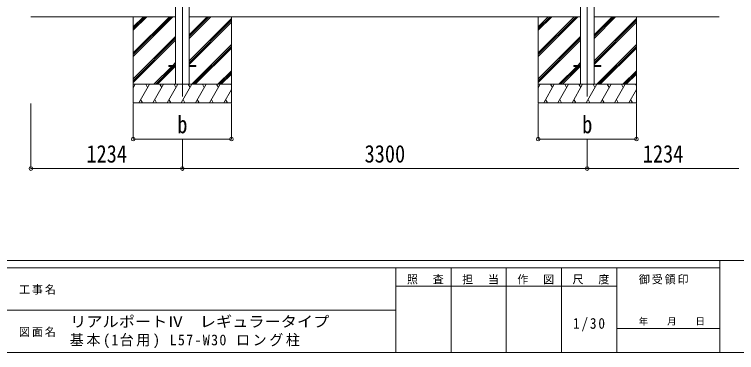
# Model space of a CAD drawing. Units: millimetres at full size, sheet at 1:30. Extents: x -8385 to 8479, y -5853 to 5787.
# Drawn here: x -360 to 5525, y -5853 to -3098 of the extents above; entities that cross this region are included whole.
import ezdxf
from ezdxf.enums import TextEntityAlignment as Align

# ---------------------------------------------------------------- set-up
doc = ezdxf.new("R2010")
doc.units = ezdxf.units.MM
doc.header["$LTSCALE"] = 30
doc.header["$PDMODE"] = 32
doc.header["$PDSIZE"] = 30
for name, color, linetype, lineweight in [('0-0_0', 7, 'Continuous', 9), ('0-1_本体', 4, 'Continuous', 9), ('0-2_部品', 7, 'Continuous', 9), ('0-8_PARTS2', 2, 'Continuous', 9), ('0-A_寸法', 6, 'Continuous', 9), ('F-0_240', 7, 'Continuous', 9)]:
    doc.layers.add(name, color=color, linetype=linetype, lineweight=lineweight)
doc.styles.add('ＭＳ ゴシック', font='')
doc.styles.get('ＭＳ ゴシック').set_extended_font_data('MS Gothic')

msp = doc.modelspace()

# ---------------------------------------------------------------- linework, layer by layer
at = {"layer": '0-0_0'}
for p, q in [((-225.87, -3117.39), (953.13, -3117.39)), ((608.13, -3117.39), (608.13, -3817.39)), ((608.13, -3411.56), (902.31, -3117.39)), ((608.13, -3425.71), (916.45, -3117.39)), ((608.13, -3439.85), (930.6, -3117.39)), ((608.13, -3227.72), (718.46, -3117.39)), ((608.13, -3213.58), (704.32, -3117.39)), ((608.13, -3199.43), (690.18, -3117.39)), ((1063.13, -3264.93), (1210.68, -3117.39)), ((1063.13, -3293.22), (1238.96, -3117.39)), ((1063.13, -3279.08), (1224.82, -3117.39)), ((1063.13, -3117.39), (4253.13, -3117.39)), ((1408.13, -3117.39), (1408.13, -3817.39)), ((3908.13, -3117.39), (3908.13, -3817.39)), ((3908.13, -3411.56), (4202.31, -3117.39)), ((3908.13, -3425.71), (4216.45, -3117.39)), ((3908.13, -3439.85), (4230.6, -3117.39)), ((3908.13, -3227.72), (4018.46, -3117.39)), ((3908.13, -3213.58), (4004.32, -3117.39)), ((3908.13, -3199.43), (3990.18, -3117.39)), ((4363.13, -3117.39), (5384.13, -3117.39)), ((4363.13, -3293.22), (4538.96, -3117.39)), ((4363.13, -3279.08), (4524.82, -3117.39)), ((4363.13, -3264.93), (4510.68, -3117.39)), ((4708.13, -3117.39), (4708.13, -3817.39)), ((1063.13, -3477.06), (1408.13, -3132.07)), ((1063.13, -3491.21), (1408.13, -3146.21)), ((1063.13, -3505.35), (1408.13, -3160.35)), ((4363.13, -3477.06), (4708.13, -3132.07)), ((4363.13, -3491.21), (4708.13, -3146.21)), ((4363.13, -3505.35), (4708.13, -3160.35)), ((608.13, -3623.7), (953.13, -3278.7)), ((608.13, -3637.84), (953.13, -3292.84)), ((3908.13, -3623.7), (4253.13, -3278.7)), ((3908.13, -3637.84), (4253.13, -3292.84)), ((608.13, -3651.98), (953.13, -3306.98)), ((1084.94, -3667.39), (1408.13, -3344.2)), ((3908.13, -3651.98), (4253.13, -3306.98)), ((4384.94, -3667.39), (4708.13, -3344.2)), ((1099.08, -3667.39), (1408.13, -3358.34)), ((1113.23, -3667.39), (1408.13, -3372.48)), ((4399.08, -3667.39), (4708.13, -3358.34)), ((4413.23, -3667.39), (4708.13, -3372.48)), ((776.57, -3667.39), (922.07, -3521.89)), ((790.72, -3667.39), (936.22, -3521.89)), ((804.86, -3667.39), (950.36, -3521.89)), ((931.07, -3512.89), (953.13, -3490.83)), ((945.22, -3512.89), (953.13, -3504.97)), ((4076.57, -3667.39), (4222.07, -3521.89)), ((4090.72, -3667.39), (4236.22, -3521.89)), ((4104.86, -3667.39), (4250.36, -3521.89)), ((4231.07, -3512.89), (4253.13, -3490.83)), ((4245.22, -3512.89), (4253.13, -3504.97)), ((1297.07, -3667.39), (1408.13, -3556.33)), ((1311.22, -3667.39), (1408.13, -3570.47)), ((1325.36, -3667.39), (1408.13, -3584.61)), ((4597.07, -3667.39), (4708.13, -3556.33)), ((4611.22, -3667.39), (4708.13, -3570.47)), ((4625.36, -3667.39), (4708.13, -3584.61)), ((1408.13, -3667.39), (608.13, -3667.39)), ((608.13, -3694.89), (624.01, -3667.39)), ((652.88, -3817.39), (739.48, -3667.39)), ((724.48, -3693.37), (709.48, -3667.39)), ((768.35, -3817.39), (854.95, -3667.39)), ((839.95, -3693.37), (824.95, -3667.39)), ((883.82, -3817.39), (970.42, -3667.39)), ((955.42, -3693.37), (940.42, -3667.39)), ((999.29, -3817.39), (1085.89, -3667.39)), ((1070.89, -3693.37), (1055.89, -3667.39)), ((1114.76, -3817.39), (1201.36, -3667.39)), ((1186.36, -3693.37), (1171.36, -3667.39)), ((1230.23, -3817.39), (1316.83, -3667.39)), ((1286.83, -3667.39), (1301.83, -3693.37)), ((1402.3, -3667.39), (1408.13, -3677.49)), ((4708.13, -3667.39), (3908.13, -3667.39)), ((3908.13, -3694.89), (3924.01, -3667.39)), ((3952.88, -3817.39), (4039.48, -3667.39)), ((4024.48, -3693.37), (4009.48, -3667.39)), ((4068.35, -3817.39), (4154.95, -3667.39)), ((4139.95, -3693.37), (4124.95, -3667.39)), ((4183.82, -3817.39), (4270.42, -3667.39)), ((4255.42, -3693.37), (4240.42, -3667.39)), ((4299.29, -3817.39), (4385.89, -3667.39)), ((4370.89, -3693.37), (4355.89, -3667.39)), ((4414.76, -3817.39), (4501.36, -3667.39)), ((4486.36, -3693.37), (4471.36, -3667.39)), ((4530.23, -3817.39), (4616.83, -3667.39)), ((4586.83, -3667.39), (4601.83, -3693.37)), ((4702.3, -3667.39), (4708.13, -3677.49)), ((1345.7, -3817.39), (1408.13, -3709.25)), ((4645.7, -3817.39), (4708.13, -3709.25)), ((608.13, -3817.39), (1408.13, -3817.39)), ((667.88, -3791.41), (682.87, -3817.39)), ((783.35, -3791.41), (798.35, -3817.39)), ((898.82, -3791.41), (913.82, -3817.39)), ((1014.29, -3791.41), (1029.29, -3817.39)), ((1129.76, -3791.41), (1144.76, -3817.39)), ((1245.23, -3791.41), (1260.23, -3817.39)), ((1360.7, -3791.41), (1375.7, -3817.39)), ((3908.13, -3817.39), (4708.13, -3817.39)), ((3967.88, -3791.41), (3982.87, -3817.39)), ((4083.35, -3791.41), (4098.35, -3817.39)), ((4198.82, -3791.41), (4213.82, -3817.39)), ((4314.29, -3791.41), (4329.29, -3817.39)), ((4429.76, -3791.41), (4444.76, -3817.39)), ((4545.23, -3791.41), (4560.23, -3817.39)), ((4660.7, -3791.41), (4675.7, -3817.39))]:
    msp.add_line(p, q, dxfattribs=at)
at = {"layer": '0-1_本体'}
for p, q in [((953.13, -487.38), (953.13, -3667.38)), ((1063.13, -487.38), (1063.13, -3667.38)), ((4253.13, -487.38), (4253.13, -3667.38)), ((4363.13, -487.38), (4363.13, -3667.38))]:
    msp.add_line(p, q, dxfattribs=at)
at = {"layer": '0-2_部品', "color": 4}
for p, q in [((898.33, -3512.89), (898.33, -3521.89)), ((953.13, -3512.89), (898.33, -3512.89)), ((953.13, -3521.89), (898.33, -3521.89)), ((1117.93, -3512.89), (1063.13, -3512.89)), ((4198.33, -3512.89), (4198.33, -3521.89)), ((4253.13, -3512.89), (4198.33, -3512.89)), ((4253.13, -3521.89), (4198.33, -3521.89)), ((4417.93, -3512.89), (4363.13, -3512.89))]:
    msp.add_line(p, q, dxfattribs=at)
for points in [[(1117.93, -3512.89), (1117.93, -3521.89), (1063.13, -3521.89)], [(4417.93, -3512.89), (4417.93, -3521.89), (4363.13, -3521.89)]]:
    msp.add_lwpolyline(points, dxfattribs=at)
at = {"layer": '0-8_PARTS2'}
for p, q in [((1008.13, -517.39), (1008.13, -3767.39)), ((4308.13, -517.39), (4308.13, -3767.39))]:
    msp.add_line(p, q, dxfattribs=at)
at = {"layer": '0-A_寸法'}
for p, q in [((-225.87, -4353.75), (-225.87, -3824.81)), ((608.13, -4113.78), (608.13, -3824.81)), ((1408.13, -4113.78), (1408.13, -3824.81)), ((3908.13, -4113.78), (3908.13, -3824.81)), ((4708.13, -4113.78), (4708.13, -3824.81)), ((608.13, -4113.78), (1408.13, -4113.78)), ((1008.13, -4353.75), (1008.13, -4113.78)), ((3908.13, -4113.78), (4708.13, -4113.78)), ((4308.13, -4353.75), (4308.13, -4113.78)), ((-225.87, -4353.75), (1008.13, -4353.75)), ((1008.13, -4353.75), (4308.13, -4353.75)), ((4308.13, -4353.75), (5542.13, -4353.75))]:
    msp.add_line(p, q, dxfattribs=at)
for p in [(608.13, -4113.78), (1408.13, -4113.78), (3908.13, -4113.78), (4708.13, -4113.78), (-225.87, -4353.75), (1008.13, -4353.75), (4308.13, -4353.75)]:
    msp.add_point(p, dxfattribs=at)
at = {"layer": 'F-0_240', "color": 5}
for p, q in [((-8385.45, -5102.66), (8054.55, -5102.66)), ((5387.79, -5102.66), (5387.79, -5852.66)), ((-8385.45, -5162.66), (5387.79, -5162.66)), ((2747.79, -5162.66), (2747.79, -5852.66)), ((3197.79, -5162.66), (3197.79, -5852.66)), ((3647.79, -5162.66), (3647.79, -5852.66)), ((4097.79, -5162.66), (4097.79, -5852.66)), ((4547.79, -5162.66), (4547.79, -5852.66)), ((2747.79, -5312.66), (4547.79, -5312.66)), ((-3402.21, -5507.66), (2747.79, -5507.66)), ((4547.79, -5657.66), (5387.79, -5657.66)), ((-8385.45, -5852.66), (8054.55, -5852.66))]:
    msp.add_line(p, q, dxfattribs=at)

# ---------------------------------------------------------------- texts
at = {"layer": '0-A_寸法', "color": 7, "style": 'ＭＳ ゴシック', "width": 0.85}
for s, p in [('b', (966.88, -4108.78)), ('b', (4266.88, -4108.78)), ('1234', (226.13, -4347.75)), ('3300', (2493.13, -4347.75)), ('1234', (4760.13, -4347.75))]:
    msp.add_text(s, height=143, dxfattribs=at).set_placement(p, align=Align.BOTTOM_LEFT)
at = {"layer": 'F-0_240', "style": 'ＭＳ ゴシック', "width": 1.1}
msp.add_text('リアルポートⅣ\u3000レギュラータイプ', height=87.98, dxfattribs=at).set_placement((93.72, -5671.05), align=Align.BOTTOM_LEFT)
at = {"layer": 'F-0_240', "style": 'ＭＳ ゴシック'}
msp.add_text('年\u3000\u3000月\u3000\u3000日', height=54.99, dxfattribs=at).set_placement((4727.79, -5642.66), align=Align.BOTTOM_LEFT)
at = {"layer": 'F-0_240', "attachment_point": 7, "style": 'ＭＳ ゴシック'}
for s, insert, char_height in [('\\T1.17;照\u3000査', (2837.79, -5297.66), 65.98), ('\\T1.17;担\u3000当', (3287.79, -5297.66), 65.98), ('\\T1.17;作\u3000図', (3737.79, -5297.66), 65.98), ('\\T1.17;尺\u3000度', (4187.79, -5297.66), 65.98), ('\\T1.17;御受領印', (4727.79, -5297.66), 65.98), ('\\T1.17;工事名', (-323.11, -5380.16), 65.98), ('\\T1.28;\\W0.9;1/30', (4191.54, -5680.16), 87.98), ('\\T1.17;図面名', (-323.11, -5725.16), 65.98), ('\\T1.19;\\W0.95;基本(1台用)\\~L57-W30\\~ロング柱', (90.66, -5817.05), 87.98)]:
    msp.add_mtext(s, dxfattribs=dict(at, insert=insert, char_height=char_height))

doc.saveas('drawing.dxf')
